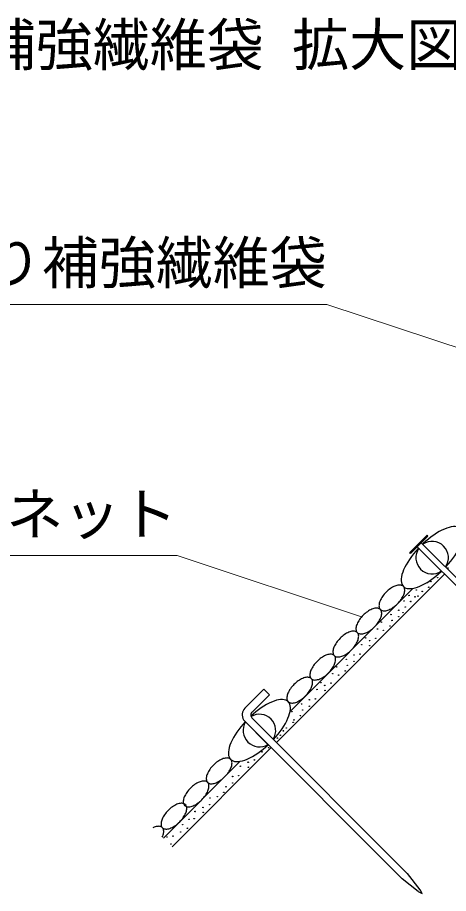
# Model space of a CAD drawing. Units: millimetres, scale not verified. Extents: x 200 to 8204, y 200 to 5825.
# Drawn here: x 1120 to 1649, y 1974 to 3048 of the extents above; entities that cross this region are included whole.
import ezdxf
from ezdxf.enums import TextEntityAlignment as Align

# ---------------------------------------------------------------- set-up
doc = ezdxf.new("R2010")
doc.units = ezdxf.units.MM
doc.header["$LTSCALE"] = 20
for name, color, linetype, lineweight in [('C-STR', 7, 'Continuous', 25), ('C-STR-DIM', 1, 'Continuous', 13), ('C-STR-HTXT', 1, 'Continuous', 13), ('C-TTL-LINE', 7, 'Continuous', 13)]:
    doc.layers.add(name, color=color, linetype=linetype, lineweight=lineweight)
doc.styles.add('ＭＳ ゴシック', font='')
doc.styles.get('ＭＳ ゴシック').set_extended_font_data('MS Gothic')

msp = doc.modelspace()

# ---------------------------------------------------------------- linework, layer by layer
at = {"layer": 'C-STR'}
for p, q in [((1601.85, 2391.92), (1623.1, 2413.18)), ((1624.14, 2412.14), (1602.9, 2390.88)), ((1624.14, 2412.14), (1623.1, 2413.18)), ((1611.05, 2399.03), (1731.09, 2279.06)), ((1615.99, 2403.98), (1736.03, 2284.01)), ((1602.9, 2390.88), (1601.85, 2391.92)), ((1438.02, 2158.92), (1644.6, 2365.5)), ((1454.95, 2197.06), (1601.11, 2343.22)), ((1601.11, 2343.22), (1605.85, 2347.95)), ((1399.51, 2200.99), (1422.81, 2224.29)), ((1429.6, 2217.49), (1408.35, 2196.24)), ((1429.6, 2217.49), (1422.81, 2224.29)), ((1453.72, 2208.87), (1452.62, 2207.5)), ((1397.65, 2186.57), (1592.6, 1991.61)), ((1408.05, 2188.89), (1599.1, 1997.84)), ((1309.91, 2030.81), (1431.66, 2152.55)), ((1299.31, 2041.41), (1393.72, 2135.82)), ((1382.47, 2138.16), (1381.91, 2137.49)), ((1354.19, 2109.87), (1353.63, 2109.2)), ((1326.91, 2082.6), (1326.35, 2081.93)), ((1612.4, 1976.05), (1592.6, 1991.61)), ((1614.52, 1978.17), (1598.97, 1997.97)), ((1617, 1973.58), (1614.52, 1978.17)), ((1612.4, 1976.05), (1617, 1973.58))]:
    msp.add_line(p, q, dxfattribs=at)
for points in [[(1664.75, 2421), (1663.39, 2422.1), (1661.76, 2422.92), (1659.89, 2423.46), (1657.78, 2423.7), (1655.46, 2423.66), (1652.94, 2423.33), (1650.25, 2422.72), (1647.39, 2421.82), (1644.4, 2420.64), (1641.29, 2419.2), (1638.09, 2417.51), (1634.83, 2415.57), (1631.52, 2413.4), (1628.2, 2411.03), (1624.89, 2408.46), (1621.61, 2405.71), (1618.39, 2402.81), (1617.77, 2402.21)], [(1645.97, 2374.02), (1646.57, 2374.64), (1649.46, 2377.86), (1652.21, 2381.13), (1654.78, 2384.45), (1657.16, 2387.77), (1659.32, 2391.07), (1661.26, 2394.34), (1662.96, 2397.54), (1664.4, 2400.64), (1665.57, 2403.64), (1666.47, 2406.49), (1667.09, 2409.19), (1667.42, 2411.71), (1667.46, 2414.03), (1667.21, 2416.13), (1666.67, 2418.01), (1665.85, 2419.63)], [(1612.82, 2397.26), (1612.23, 2396.65), (1609.33, 2393.43), (1606.59, 2390.15), (1604.02, 2386.84), (1601.64, 2383.52), (1599.47, 2380.21), (1597.53, 2376.95), (1595.84, 2373.75), (1594.4, 2370.64), (1593.22, 2367.65), (1592.32, 2364.79), (1591.71, 2362.1), (1591.38, 2359.58), (1591.34, 2357.26), (1591.59, 2355.15), (1592.12, 2353.28), (1592.94, 2351.66), (1594.04, 2350.29), (1595.41, 2349.19), (1597.03, 2348.37), (1598.91, 2347.83), (1601.01, 2347.58), (1603.33, 2347.62), (1605.85, 2347.95), (1608.55, 2348.57), (1611.4, 2349.47), (1614.4, 2350.64), (1617.5, 2352.09), (1620.7, 2353.78), (1623.97, 2355.72), (1627.27, 2357.89), (1630.59, 2360.26), (1633.91, 2362.83), (1637.19, 2365.58), (1640.4, 2368.47), (1641.02, 2369.07)], [(1594.04, 2350.29), (1593.37, 2350.85), (1592.6, 2351.3), (1591.73, 2351.64), (1590.77, 2351.85), (1589.73, 2351.95), (1588.61, 2351.93), (1587.43, 2351.79), (1586.19, 2351.53), (1584.9, 2351.15), (1583.57, 2350.65), (1582.22, 2350.05), (1580.85, 2349.34), (1579.47, 2348.53), (1578.09, 2347.63), (1576.73, 2346.64), (1575.39, 2345.57), (1574.09, 2344.42), (1572.83, 2343.22), (1571.62, 2341.96), (1570.48, 2340.65), (1569.41, 2339.32), (1568.42, 2337.95), (1567.51, 2336.58), (1566.7, 2335.2), (1566, 2333.83), (1565.39, 2332.47), (1564.9, 2331.15), (1564.52, 2329.86), (1564.26, 2328.62), (1564.12, 2327.44), (1564.09, 2326.32), (1564.19, 2325.28), (1564.41, 2324.32), (1564.74, 2323.45), (1565.2, 2322.67), (1565.76, 2322), (1566.43, 2321.44), (1567.2, 2320.99), (1568.07, 2320.66), (1569.03, 2320.44), (1570.07, 2320.34), (1571.19, 2320.36), (1572.37, 2320.51), (1573.61, 2320.77), (1574.9, 2321.15), (1576.23, 2321.64), (1577.58, 2322.24), (1578.95, 2322.95), (1580.33, 2323.76), (1581.71, 2324.67), (1583.07, 2325.66), (1584.41, 2326.73), (1585.71, 2327.87), (1586.97, 2329.08), (1588.18, 2330.34), (1589.32, 2331.64), (1590.39, 2332.98), (1591.38, 2334.34), (1592.29, 2335.72), (1593.09, 2337.09), (1593.8, 2338.47), (1594.41, 2339.82), (1594.9, 2341.15), (1595.28, 2342.44), (1595.54, 2343.68), (1595.68, 2344.86), (1595.71, 2345.98), (1595.61, 2347.02), (1595.39, 2347.98), (1595.05, 2348.85), (1594.6, 2349.62)], [(1565.76, 2322), (1565.09, 2322.57), (1564.31, 2323.02), (1563.45, 2323.35), (1562.49, 2323.57), (1561.44, 2323.67), (1560.33, 2323.65), (1559.14, 2323.5), (1557.9, 2323.24), (1556.62, 2322.86), (1555.29, 2322.37), (1553.93, 2321.77), (1552.56, 2321.06), (1551.18, 2320.25), (1549.81, 2319.34), (1548.45, 2318.35), (1547.11, 2317.28), (1545.8, 2316.14), (1544.54, 2314.93), (1543.34, 2313.67), (1542.2, 2312.37), (1541.13, 2311.03), (1540.13, 2309.67), (1539.23, 2308.29), (1538.42, 2306.92), (1537.71, 2305.54), (1537.11, 2304.19), (1536.62, 2302.86), (1536.24, 2301.57), (1535.98, 2300.33), (1535.83, 2299.15), (1535.81, 2298.03), (1535.91, 2296.99), (1536.13, 2296.03), (1536.46, 2295.16), (1536.91, 2294.39), (1537.47, 2293.72), (1538.14, 2293.16), (1538.92, 2292.71), (1539.79, 2292.37), (1540.74, 2292.16), (1541.79, 2292.06), (1542.9, 2292.08), (1544.09, 2292.22), (1545.33, 2292.48), (1546.62, 2292.86), (1547.94, 2293.36), (1549.3, 2293.96), (1550.67, 2294.67), (1552.05, 2295.48), (1553.42, 2296.38), (1554.79, 2297.37), (1556.12, 2298.44), (1557.43, 2299.59), (1558.69, 2300.79), (1559.89, 2302.05), (1561.03, 2303.35), (1562.11, 2304.69), (1563.1, 2306.06), (1564, 2307.43), (1564.81, 2308.81), (1565.52, 2310.18), (1566.12, 2311.54), (1566.62, 2312.86), (1566.99, 2314.15), (1567.26, 2315.39), (1567.4, 2316.57), (1567.42, 2317.69), (1567.32, 2318.73), (1567.11, 2319.69), (1566.77, 2320.56), (1566.32, 2321.33)], [(1537.47, 2293.72), (1536.8, 2294.28), (1536.03, 2294.73), (1535.16, 2295.07), (1534.2, 2295.29), (1533.16, 2295.38), (1532.04, 2295.36), (1530.86, 2295.22), (1529.62, 2294.96), (1528.33, 2294.58), (1527, 2294.09), (1525.65, 2293.48), (1524.28, 2292.77), (1522.9, 2291.96), (1521.52, 2291.06), (1520.16, 2290.07), (1518.82, 2289), (1517.52, 2287.86), (1516.26, 2286.65), (1515.05, 2285.39), (1513.91, 2284.09), (1512.84, 2282.75), (1511.85, 2281.39), (1510.95, 2280.01), (1510.14, 2278.63), (1509.43, 2277.26), (1508.82, 2275.9), (1508.33, 2274.58), (1507.95, 2273.29), (1507.69, 2272.05), (1507.55, 2270.87), (1507.53, 2269.75), (1507.62, 2268.71), (1507.84, 2267.75), (1508.18, 2266.88), (1508.63, 2266.11), (1509.19, 2265.44), (1509.86, 2264.87), (1510.63, 2264.42), (1511.5, 2264.09), (1512.46, 2263.87), (1513.5, 2263.77), (1514.62, 2263.8), (1515.8, 2263.94), (1517.04, 2264.2), (1518.33, 2264.58), (1519.66, 2265.07), (1521.01, 2265.67), (1522.38, 2266.38), (1523.76, 2267.19), (1525.14, 2268.1), (1526.5, 2269.09), (1527.84, 2270.16), (1529.14, 2271.3), (1530.4, 2272.51), (1531.61, 2273.77), (1532.75, 2275.07), (1533.82, 2276.41), (1534.81, 2277.77), (1535.72, 2279.15), (1536.53, 2280.53), (1537.24, 2281.9), (1537.84, 2283.25), (1538.33, 2284.58), (1538.71, 2285.87), (1538.97, 2287.11), (1539.11, 2288.29), (1539.14, 2289.41), (1539.04, 2290.45), (1538.82, 2291.41), (1538.49, 2292.28), (1538.04, 2293.05)], [(1509.19, 2265.44), (1508.52, 2266), (1507.75, 2266.45), (1506.88, 2266.78), (1505.92, 2267), (1504.88, 2267.1), (1503.76, 2267.08), (1502.58, 2266.93), (1501.34, 2266.67), (1500.05, 2266.29), (1498.72, 2265.8), (1497.37, 2265.2), (1495.99, 2264.49), (1494.62, 2263.68), (1493.24, 2262.78), (1491.88, 2261.78), (1490.54, 2260.71), (1489.24, 2259.57), (1487.98, 2258.37), (1486.77, 2257.11), (1485.63, 2255.8), (1484.56, 2254.46), (1483.57, 2253.1), (1482.66, 2251.73), (1481.85, 2250.35), (1481.14, 2248.97), (1480.54, 2247.62), (1480.05, 2246.29), (1479.67, 2245.01), (1479.41, 2243.77), (1479.26, 2242.58), (1479.24, 2241.47), (1479.34, 2240.42), (1479.56, 2239.46), (1479.89, 2238.59), (1480.34, 2237.82), (1480.9, 2237.15), (1481.57, 2236.59), (1482.35, 2236.14), (1483.22, 2235.8), (1484.18, 2235.59), (1485.22, 2235.49), (1486.34, 2235.51), (1487.52, 2235.65), (1488.76, 2235.92), (1490.05, 2236.29), (1491.37, 2236.79), (1492.73, 2237.39), (1494.1, 2238.1), (1495.48, 2238.91), (1496.85, 2239.81), (1498.22, 2240.8), (1499.55, 2241.87), (1500.86, 2243.02), (1502.12, 2244.22), (1503.32, 2245.48), (1504.47, 2246.79), (1505.54, 2248.12), (1506.53, 2249.49), (1507.43, 2250.86), (1508.24, 2252.24), (1508.95, 2253.61), (1509.55, 2254.97), (1510.05, 2256.29), (1510.43, 2257.58), (1510.69, 2258.82), (1510.83, 2260.01), (1510.85, 2261.12), (1510.75, 2262.17), (1510.54, 2263.12), (1510.2, 2263.99), (1509.75, 2264.77)], [(1480.9, 2237.15), (1480.23, 2237.71), (1479.46, 2238.17), (1478.59, 2238.5), (1477.63, 2238.72), (1476.59, 2238.82), (1475.47, 2238.79), (1474.29, 2238.65), (1473.05, 2238.39), (1471.76, 2238.01), (1470.44, 2237.52), (1469.08, 2236.91), (1467.71, 2236.2), (1466.33, 2235.4), (1464.95, 2234.49), (1463.59, 2233.5), (1462.25, 2232.43), (1460.95, 2231.29), (1459.69, 2230.08), (1458.49, 2228.82), (1457.34, 2227.52), (1456.27, 2226.18), (1455.28, 2224.82), (1454.38, 2223.44), (1453.57, 2222.06), (1452.86, 2220.69), (1452.26, 2219.34), (1451.76, 2218.01), (1451.38, 2216.72), (1451.12, 2215.48), (1450.98, 2214.3), (1450.96, 2213.18), (1451.05, 2212.14), (1451.27, 2211.18), (1451.61, 2210.31), (1452.06, 2209.54), (1452.62, 2208.87), (1453.29, 2208.31), (1454.06, 2207.85), (1454.93, 2207.52), (1455.89, 2207.3), (1456.93, 2207.2), (1458.05, 2207.23), (1459.23, 2207.37), (1460.47, 2207.63), (1461.76, 2208.01), (1463.09, 2208.5), (1464.44, 2209.11), (1465.82, 2209.82), (1467.19, 2210.62), (1468.57, 2211.53), (1469.93, 2212.52), (1471.27, 2213.59), (1472.57, 2214.73), (1473.83, 2215.94), (1475.04, 2217.2), (1476.18, 2218.5), (1477.25, 2219.84), (1478.24, 2221.2), (1479.15, 2222.58), (1479.96, 2223.96), (1480.67, 2225.33), (1481.27, 2226.68), (1481.76, 2228.01), (1482.14, 2229.3), (1482.4, 2230.54), (1482.55, 2231.72), (1482.57, 2232.84), (1482.47, 2233.88), (1482.25, 2234.84), (1481.92, 2235.71), (1481.47, 2236.48)], [(1452.62, 2208.87), (1451.25, 2209.97), (1449.63, 2210.79), (1447.76, 2211.32), (1445.65, 2211.57), (1443.33, 2211.53), (1440.81, 2211.2), (1438.12, 2210.59), (1435.26, 2209.69), (1432.27, 2208.51), (1429.16, 2207.07), (1425.96, 2205.38), (1422.7, 2203.44), (1419.39, 2201.27), (1416.07, 2198.89), (1412.76, 2196.32), (1409.48, 2193.58), (1406.76, 2191.13)], [(1434.43, 2162.51), (1437.33, 2165.72), (1440.08, 2169), (1442.65, 2172.32), (1445.02, 2175.64), (1447.19, 2178.94), (1449.13, 2182.21), (1450.82, 2185.4), (1452.27, 2188.51), (1453.44, 2191.51), (1454.34, 2194.36), (1454.95, 2197.06), (1455.28, 2199.58), (1455.33, 2201.9), (1455.08, 2204), (1454.54, 2205.87), (1453.72, 2207.5)], [(1399.9, 2184.31), (1397.2, 2181.3), (1394.45, 2178.02), (1391.88, 2174.71), (1389.51, 2171.39), (1387.34, 2168.08), (1385.4, 2164.82), (1383.71, 2161.62), (1382.27, 2158.51), (1381.09, 2155.52), (1380.19, 2152.66), (1379.58, 2149.96), (1379.25, 2147.45), (1379.21, 2145.13), (1379.45, 2143.02), (1379.99, 2141.15), (1380.81, 2139.52), (1381.91, 2138.16), (1383.28, 2137.06), (1384.9, 2136.24), (1386.77, 2135.7), (1388.88, 2135.45), (1391.2, 2135.49), (1393.72, 2135.82), (1396.42, 2136.44), (1399.27, 2137.34), (1402.27, 2138.51), (1405.37, 2139.95), (1408.57, 2141.65), (1411.83, 2143.59), (1415.14, 2145.75), (1418.46, 2148.13), (1421.77, 2150.7), (1425.05, 2153.45), (1428.06, 2156.15)], [(1381.91, 2138.16), (1381.24, 2138.72), (1380.47, 2139.17), (1379.6, 2139.51), (1378.64, 2139.72), (1377.6, 2139.82), (1376.48, 2139.8), (1375.3, 2139.66), (1374.06, 2139.39), (1372.77, 2139.01), (1371.44, 2138.52), (1370.09, 2137.92), (1368.72, 2137.21), (1367.34, 2136.4), (1365.96, 2135.5), (1364.6, 2134.51), (1363.26, 2133.43), (1361.96, 2132.29), (1360.7, 2131.09), (1359.49, 2129.83), (1358.35, 2128.52), (1357.28, 2127.18), (1356.29, 2125.82), (1355.38, 2124.45), (1354.57, 2123.07), (1353.86, 2121.7), (1353.26, 2120.34), (1352.77, 2119.01), (1352.39, 2117.73), (1352.13, 2116.49), (1351.98, 2115.3), (1351.96, 2114.19), (1352.06, 2113.14), (1352.28, 2112.18), (1352.61, 2111.32), (1353.06, 2110.54), (1353.63, 2109.87), (1354.3, 2109.31), (1355.07, 2108.86), (1355.94, 2108.52), (1356.9, 2108.31), (1357.94, 2108.21), (1359.06, 2108.23), (1360.24, 2108.37), (1361.48, 2108.64), (1362.77, 2109.01), (1364.09, 2109.51), (1365.45, 2110.11), (1366.82, 2110.82), (1368.2, 2111.63), (1369.58, 2112.53), (1370.94, 2113.52), (1372.28, 2114.6), (1373.58, 2115.74), (1374.84, 2116.94), (1376.04, 2118.2), (1377.19, 2119.51), (1378.26, 2120.85), (1379.25, 2122.21), (1380.15, 2123.58), (1380.96, 2124.96), (1381.67, 2126.33), (1382.27, 2127.69), (1382.77, 2129.01), (1383.15, 2130.3), (1383.41, 2131.54), (1383.55, 2132.73), (1383.57, 2133.84), (1383.48, 2134.89), (1383.26, 2135.85), (1382.92, 2136.71), (1382.47, 2137.49)], [(1353.63, 2109.87), (1352.96, 2110.44), (1352.18, 2110.89), (1351.31, 2111.22), (1350.35, 2111.44), (1349.31, 2111.54), (1348.2, 2111.51), (1347.01, 2111.37), (1345.77, 2111.11), (1344.48, 2110.73), (1343.16, 2110.24), (1341.8, 2109.63), (1340.43, 2108.93), (1339.05, 2108.12), (1337.68, 2107.21), (1336.31, 2106.22), (1334.98, 2105.15), (1333.67, 2104.01), (1332.41, 2102.8), (1331.21, 2101.54), (1330.06, 2100.24), (1328.99, 2098.9), (1328, 2097.54), (1327.1, 2096.16), (1326.29, 2094.78), (1325.58, 2093.41), (1324.98, 2092.06), (1324.48, 2090.73), (1324.1, 2089.44), (1323.84, 2088.2), (1323.7, 2087.02), (1323.68, 2085.9), (1323.78, 2084.86), (1323.99, 2083.9), (1324.33, 2083.03), (1324.78, 2082.26), (1325.34, 2081.59), (1326.01, 2081.03), (1326.78, 2080.58), (1327.65, 2080.24), (1328.61, 2080.02), (1329.65, 2079.93), (1330.77, 2079.95), (1331.95, 2080.09), (1333.2, 2080.35), (1334.48, 2080.73), (1335.81, 2081.22), (1337.16, 2081.83), (1338.54, 2082.54), (1339.92, 2083.35), (1341.29, 2084.25), (1342.65, 2085.24), (1343.99, 2086.31), (1345.3, 2087.45), (1346.55, 2088.66), (1347.76, 2089.92), (1348.9, 2091.22), (1349.97, 2092.56), (1350.96, 2093.92), (1351.87, 2095.3), (1352.68, 2096.68), (1353.39, 2098.05), (1353.99, 2099.4), (1354.48, 2100.73), (1354.86, 2102.02), (1355.12, 2103.26), (1355.27, 2104.44), (1355.29, 2105.56), (1355.19, 2106.6), (1354.97, 2107.56), (1354.64, 2108.43), (1354.19, 2109.2)], [(1326.35, 2082.6), (1325.68, 2083.16), (1324.91, 2083.61), (1324.04, 2083.95), (1323.08, 2084.16), (1322.04, 2084.26), (1320.92, 2084.24), (1319.74, 2084.1), (1318.5, 2083.84), (1317.21, 2083.46), (1315.88, 2082.96), (1314.53, 2082.36), (1313.16, 2081.65), (1311.78, 2080.84), (1310.4, 2079.94), (1309.04, 2078.95), (1307.7, 2077.88), (1306.4, 2076.73), (1305.14, 2075.53), (1303.93, 2074.27), (1302.79, 2072.96), (1301.72, 2071.63), (1300.73, 2070.26), (1299.82, 2068.89), (1299.01, 2067.51), (1298.31, 2066.14), (1297.7, 2064.78), (1297.21, 2063.46), (1296.83, 2062.17), (1296.57, 2060.93), (1296.43, 2059.74), (1296.4, 2058.63), (1296.5, 2057.59), (1296.72, 2056.63), (1297.05, 2055.76), (1297.5, 2054.98), (1298.07, 2054.31), (1298.74, 2053.75), (1299.51, 2053.3), (1300.38, 2052.97), (1301.34, 2052.75), (1302.38, 2052.65), (1303.5, 2052.67), (1304.68, 2052.82), (1305.92, 2053.08), (1307.21, 2053.46), (1308.54, 2053.95), (1309.89, 2054.55), (1311.26, 2055.26), (1312.64, 2056.07), (1314.02, 2056.98), (1315.38, 2057.97), (1316.72, 2059.04), (1318.02, 2060.18), (1319.28, 2061.39), (1320.49, 2062.65), (1321.63, 2063.95), (1322.7, 2065.29), (1323.69, 2066.65), (1324.59, 2068.02), (1325.4, 2069.4), (1326.11, 2070.78), (1326.72, 2072.13), (1327.21, 2073.46), (1327.59, 2074.74), (1327.85, 2075.99), (1327.99, 2077.17), (1328.01, 2078.29), (1327.92, 2079.33), (1327.7, 2080.29), (1327.36, 2081.16), (1326.91, 2081.93)], [(1298.07, 2054.31), (1297.41, 2054.87), (1296.65, 2055.31), (1295.8, 2055.65), (1294.87, 2055.87), (1293.85, 2055.97), (1292.76, 2055.96), (1291.61, 2055.84), (1290.4, 2055.6), (1289.14, 2055.24), (1287.84, 2054.78), (1286.51, 2054.2)], [(1297.96, 2042.76), (1298.53, 2044.09), (1298.99, 2045.38), (1299.35, 2046.64), (1299.59, 2047.85), (1299.72, 2049.01), (1299.73, 2050.1), (1299.62, 2051.12), (1299.4, 2052.05), (1299.07, 2052.9), (1298.62, 2053.66), (1298.07, 2054.31)]]:
    msp.add_lwpolyline(points, dxfattribs=at)
for centre in [(1648.7, 2372.79), (1623.63, 2354.89), (1627.9, 2356.26), (1636.17, 2360.97), (1609.99, 2345.86), (1617.2, 2344.17), (1625.27, 2349.36), (1594.99, 2332.39), (1601.09, 2339.24), (1608.3, 2337.55), (1612.02, 2338.42), (1596.3, 2325.09), (1603.12, 2331.81), (1578.88, 2315.85), (1588.45, 2321.13), (1588.46, 2313.25), (1593.67, 2318.19), (1566.99, 2306.54), (1577.56, 2301.65), (1580.19, 2308.55), (1562.27, 2298.14), (1569.48, 2296.46), (1542.95, 2278.81), (1547.67, 2287.21), (1552.49, 2283.75), (1560.2, 2286.61), (1552.83, 2277.63), (1523.93, 2260.9), (1533.5, 2266.19), (1533.51, 2258.3), (1540.87, 2267.28), (1512.05, 2251.59), (1522.61, 2246.7), (1525.24, 2253.6), (1507.32, 2243.19), (1514.53, 2241.51), (1492.72, 2232.27), (1497.54, 2228.8), (1505.25, 2231.66), (1488, 2223.87), (1497.88, 2222.68), (1468.98, 2205.95), (1478.55, 2211.24), (1478.56, 2203.35), (1485.92, 2212.33), (1457.1, 2196.64), (1470.29, 2198.65), (1458.69, 2183.49), (1459.59, 2186.56), (1467.66, 2191.75), (1446.74, 2173.14), (1450.3, 2176.71), (1439.37, 2164.16), (1442.93, 2167.73), (1428.47, 2152.56), (1420.4, 2147.37), (1393.86, 2129.73), (1403.41, 2134.66), (1403.75, 2128.54), (1411.11, 2137.52), (1384.41, 2117.1), (1391.79, 2118.2), (1384.42, 2109.21), (1373.52, 2097.61), (1376.15, 2104.51), (1356.55, 2090.64), (1365.45, 2092.42), (1338.3, 2074.17), (1347.85, 2079.11), (1356.16, 2082.57), (1330.89, 2064.47), (1337.08, 2065.45), (1348.19, 2072.98), (1323.05, 2057.93), (1328.86, 2053.66), (1303.74, 2042.81), (1311.12, 2043.91), (1320.6, 2048.95), (1308.52, 2034.3)]:
    msp.add_circle(centre, 0.3, dxfattribs=at)
at = {"layer": 'C-STR', "color": 3}
for start, end in [(145.10221, 304.93187), (325.08919, 124.94489)]:
    msp.add_arc((1629.4, 2385.64), 20, start, end, dxfattribs=at)
at = {"layer": 'C-STR'}
for centre, radius, start, end in [((1408.19, 2192.54), 12.12, 135.74558, 209.52089), ((1411.59, 2192.43), 5, 130.32404, 225), ((1417.27, 2173.51), 20, 327.58509, 121.14998), ((1417.27, 2173.51), 20, 148.42137, 301.57863)]:
    msp.add_arc(centre, radius, start, end, dxfattribs=at)
at = {"layer": 'C-STR-HTXT'}
for p, q in [((730.02, 2696.4), (1500.16, 2696.4)), ((1822.76, 2589.23), (1500.16, 2696.4)), ((686.33, 2388.13), (1316.33, 2388.13)), ((1542.69, 2312.93), (1316.33, 2388.13))]:
    msp.add_line(p, q, dxfattribs=at)
at = {"layer": 'C-TTL-LINE'}
for points in [[(1408.05, 2188.89), (1434.15, 2162.79, 0.79234), (1406.92, 2190.63, 0.1048)], [(1397.65, 2186.57), (1400.23, 2183.99, 0.78945), (1427.74, 2156.47)]]:
    msp.add_lwpolyline(points, format="xyb", close=True, dxfattribs=at)

# ---------------------------------------------------------------- texts
at = {"layer": 'C-STR-DIM', "color": 7, "style": 'ＭＳ ゴシック'}
for s, p in [('モルタル入り補強繊維袋', (730.02, 2706.4)), ('ポリエチレンネット', (686.33, 2398.13))]:
    msp.add_text(s, height=51.32, dxfattribs=at).set_placement(p, align=Align.BOTTOM_LEFT)
at = {"layer": 'C-STR-HTXT', "color": 7, "style": 'ＭＳ ゴシック'}
msp.add_text('モルタル入り補強繊維袋 拡大図', height=51.32, dxfattribs=at).set_placement((652.55, 2973.91), align=Align.BOTTOM_LEFT)

doc.saveas('drawing.dxf')
